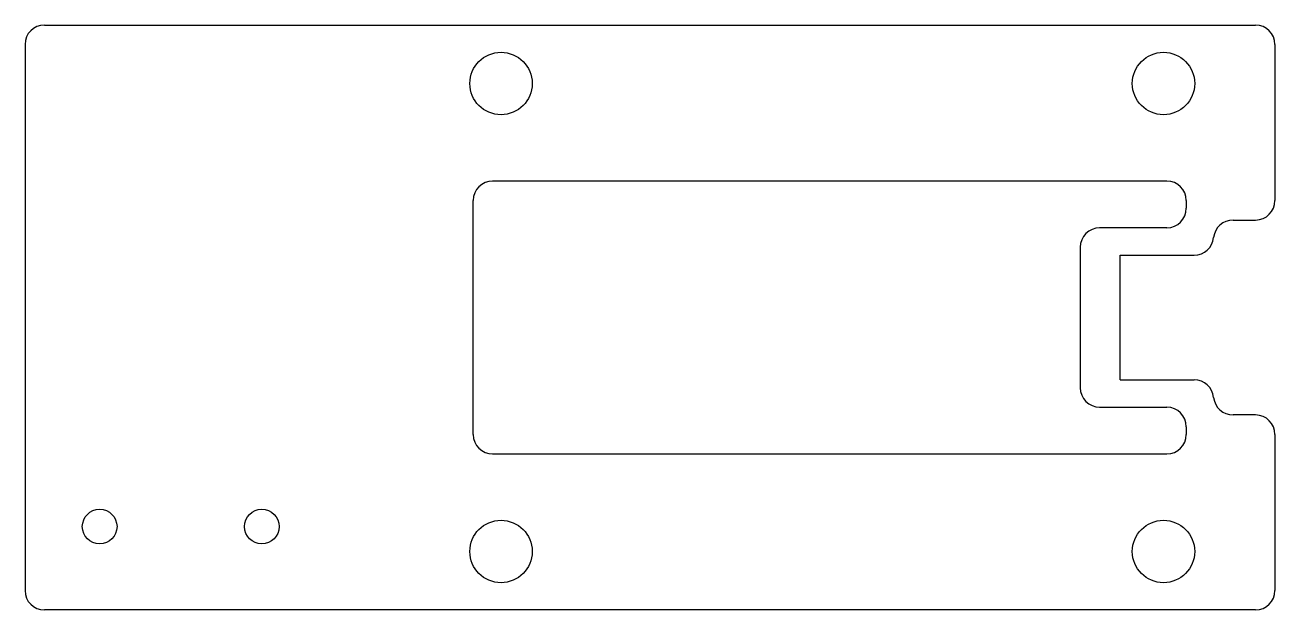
# Model space of a CAD drawing. Header units: inches. Extents: x -2.1 to 1.11, y -0.75 to 0.75.
import ezdxf

# ---------------------------------------------------------------- set-up
doc = ezdxf.new("R2010")
doc.units = ezdxf.units.IN
doc.header["$MEASUREMENT"] = 0

msp = doc.modelspace()

# ---------------------------------------------------------------- linework, layer by layer
at = {"color": 7, "linetype": 'Continuous', "lineweight": 25}
for p, q in [((-2.05, 0.75), (1.0577, 0.75)), ((-2.1, 0.7), (-2.1, -0.7)), ((1.1077, 0.7), (1.1077, 0.3)), ((0.83, 0.35), (-0.9, 0.35)), ((-0.95, -0.3), (-0.95, 0.3)), ((0.88, 0.3), (0.88, 0.28)), ((0.83, 0.23), (0.6577, 0.23)), ((1, 0.25), (1.0577, 0.25)), ((0.6077, 0.18), (0.6077, -0.18)), ((0.71, -0.16), (0.71, 0.16)), ((0.71, 0.16), (0.9005, 0.16)), ((0.71, -0.16), (0.9005, -0.16)), ((0.6577, -0.23), (0.83, -0.23)), ((1.0577, -0.25), (1, -0.25)), ((0.88, -0.28), (0.88, -0.3)), ((1.1077, -0.3), (1.1077, -0.7)), ((-0.9, -0.35), (0.83, -0.35)), ((1.0577, -0.75), (-2.05, -0.75))]:
    msp.add_line(p, q, dxfattribs=at)
for centre, radius in [((-0.8784, 0.6), 0.08), ((0.8216, 0.6), 0.08), ((-1.9084, -0.5362), 0.0445), ((-1.4924, -0.5362), 0.0445), ((-0.8784, -0.6), 0.08), ((0.8216, -0.6), 0.08)]:
    msp.add_circle(centre, radius, dxfattribs=at)
for centre, start, end in [((-2.05, 0.7), 90, 180), ((1.0577, 0.7), 0, 90), ((-0.9, 0.3), 90, 180), ((0.83, 0.3), 0, 90), ((1.0577, 0.3), 270, 0), ((0.83, 0.28), 270, 0), ((0.6577, 0.18), 90, 180), ((1, 0.2), 90, 174.2608), ((0.9005, 0.21), 270, 354.2608), ((0.9005, -0.21), 5.7392, 90), ((0.6577, -0.18), 180, 270), ((1, -0.2), 185.7392, 270), ((0.83, -0.28), 0, 90), ((1.0577, -0.3), 0, 90), ((-0.9, -0.3), 180, 270), ((0.83, -0.3), 270, 0), ((-2.05, -0.7), 180, 270), ((1.0577, -0.7), 270, 0)]:
    msp.add_arc(centre, 0.05, start, end, dxfattribs=at)

doc.saveas('drawing.dxf')
